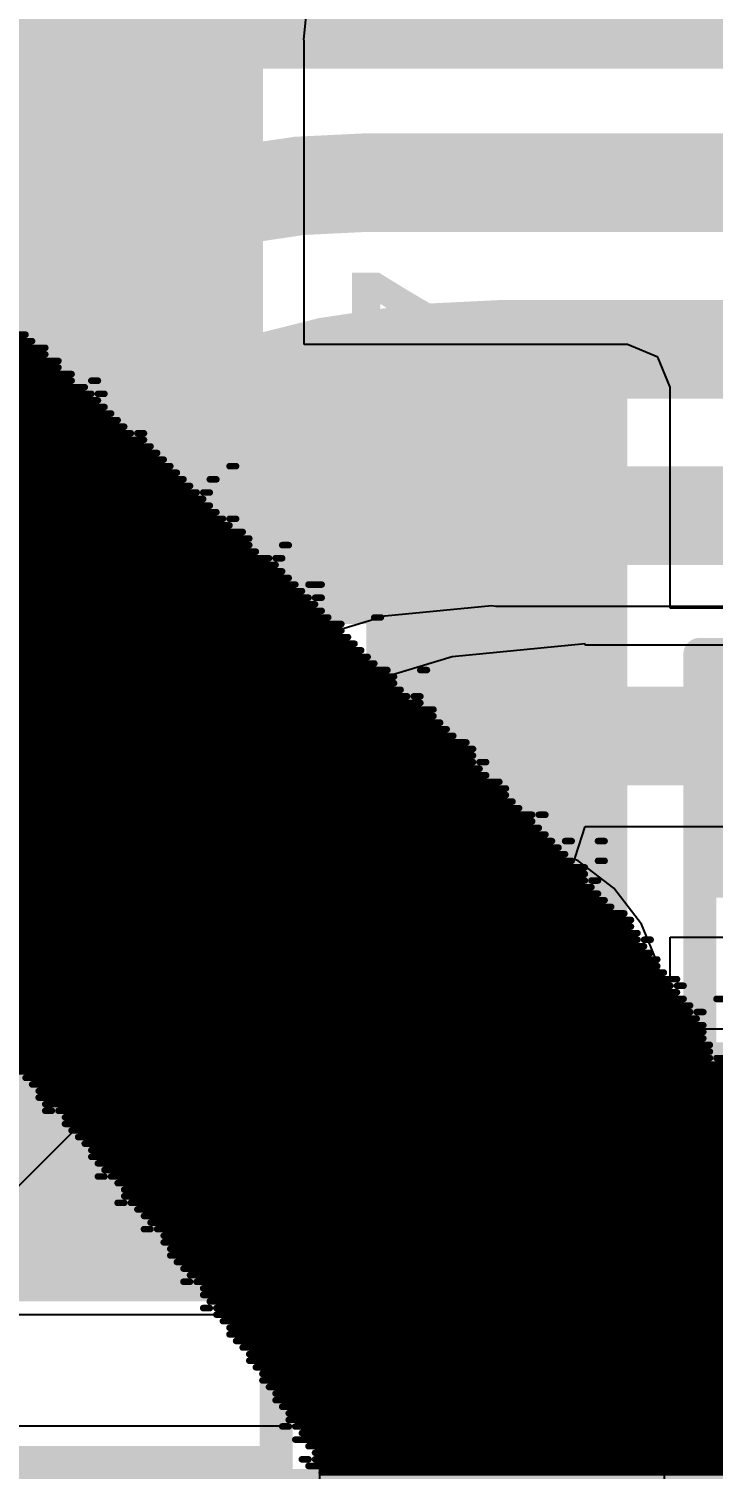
# Model space of a CAD drawing. Header units: inches. Extents: x -5 to 426, y -53 to 116.
# Drawn here: x 30.99 to 33.63, y -9.16 to -3.6 of the extents above; entities that cross this region are included whole.
import ezdxf

# ---------------------------------------------------------------- set-up
doc = ezdxf.new("R2010")
doc.units = ezdxf.units.IN
for name, color, linetype in [('Board Outline', 216, 'Continuous'), ('Bottom Layer', 5, 'Continuous'), ('Bottom Overlay', 54, 'Continuous'), ('Drill Drawing', 1, 'Continuous'), ('Top Layer', 1, 'Continuous'), ('Top Overlay', 2, 'Continuous'), ('Top Paste', 8, 'Continuous'), ('Top Solder', 216, 'Continuous'), ('Via Holes', 16, 'Continuous')]:
    doc.layers.add(name, color=color, linetype=linetype)
doc.styles.add('Arial', font='', dxfattribs={"height": 0.2})
doc.styles.get('Arial').set_extended_font_data('Arial')

# ---------------------------------------------------------------- blocks, each defined once
blk = doc.blocks.new('R___0603_4')
at = {"layer": 'Top Layer'}
for points in [[(-0.381, 0.4445), (-0.381, -0.4445), (-1.143, -0.4445), (-1.143, 0.4445)], [(1.143, 0.4445), (1.143, -0.4445), (0.381, -0.4445), (0.381, 0.4445)]]:
    blk.add_hatch(color=1, dxfattribs=at).paths.add_polyline_path(points)
at = {"layer": 'Top Paste'}
for points in [[(-0.381, 0.4445), (-0.381, -0.4445), (-1.143, -0.4445), (-1.143, 0.4445)], [(1.143, 0.4445), (1.143, -0.4445), (0.381, -0.4445), (0.381, 0.4445)]]:
    blk.add_hatch(color=8, dxfattribs=at).paths.add_polyline_path(points)
at = {"layer": 'Top Solder'}
for points in [[(-0.2794, 0.5461), (-0.2794, -0.5461), (-1.2446, -0.5461), (-1.2446, 0.5461)], [(1.2446, 0.5461), (1.2446, -0.5461), (0.2794, -0.5461), (0.2794, 0.5461)]]:
    blk.add_hatch(color=216, dxfattribs=at).paths.add_polyline_path(points)
at = {"layer": 'Top Overlay', "const_width": 0.127}
for points in [[(-1.2192, 0.5334), (1.2192, 0.5334)], [(-1.2192, 0.5334), (-1.2192, -0.5334)], [(1.2192, 0.5334), (1.2192, -0.5334)], [(-1.2192, -0.5334), (1.2192, -0.5334)]]:
    blk.add_lwpolyline(points, dxfattribs=at)
at = {"layer": 'Top Overlay', "const_width": 0.0635}
for points in [[(-1.25095, 0.5334, 1), (-1.18745, 0.5334, 1)], [(-1.25095, 0.5334, 1), (-1.18745, 0.5334, 1)], [(1.18745, 0.5334, 1), (1.25095, 0.5334, 1)], [(1.18745, 0.5334, 1), (1.25095, 0.5334, 1)], [(-1.25095, -0.5334, 1), (-1.18745, -0.5334, 1)], [(-1.25095, -0.5334, 1), (-1.18745, -0.5334, 1)], [(1.18745, -0.5334, 1), (1.25095, -0.5334, 1)], [(1.18745, -0.5334, 1), (1.25095, -0.5334, 1)]]:
    blk.add_lwpolyline(points, format="xyb", close=True, dxfattribs=at)
blk = doc.blocks.new('R___0603_5')
at = {"layer": 'Top Layer'}
for points in [[(-0.381, 0.4445), (-0.381, -0.4445), (-1.143, -0.4445), (-1.143, 0.4445)], [(1.143, 0.4445), (1.143, -0.4445), (0.381, -0.4445), (0.381, 0.4445)]]:
    blk.add_hatch(color=1, dxfattribs=at).paths.add_polyline_path(points)
at = {"layer": 'Top Paste'}
for points in [[(-0.381, 0.4445), (-0.381, -0.4445), (-1.143, -0.4445), (-1.143, 0.4445)], [(1.143, 0.4445), (1.143, -0.4445), (0.381, -0.4445), (0.381, 0.4445)]]:
    blk.add_hatch(color=8, dxfattribs=at).paths.add_polyline_path(points)
at = {"layer": 'Top Solder'}
for points in [[(-0.2794, 0.5461), (-0.2794, -0.5461), (-1.2446, -0.5461), (-1.2446, 0.5461)], [(1.2446, 0.5461), (1.2446, -0.5461), (0.2794, -0.5461), (0.2794, 0.5461)]]:
    blk.add_hatch(color=216, dxfattribs=at).paths.add_polyline_path(points)
at = {"layer": 'Top Overlay', "const_width": 0.127}
for points in [[(-1.2192, 0.5334), (1.2192, 0.5334)], [(-1.2192, 0.5334), (-1.2192, -0.5334)], [(1.2192, 0.5334), (1.2192, -0.5334)], [(-1.2192, -0.5334), (1.2192, -0.5334)]]:
    blk.add_lwpolyline(points, dxfattribs=at)
at = {"layer": 'Top Overlay', "const_width": 0.0635}
for points in [[(-1.25095, 0.5334, 1), (-1.18745, 0.5334, 1)], [(-1.25095, 0.5334, 1), (-1.18745, 0.5334, 1)], [(1.18745, 0.5334, 1), (1.25095, 0.5334, 1)], [(1.18745, 0.5334, 1), (1.25095, 0.5334, 1)], [(-1.25095, -0.5334, 1), (-1.18745, -0.5334, 1)], [(-1.25095, -0.5334, 1), (-1.18745, -0.5334, 1)], [(1.18745, -0.5334, 1), (1.25095, -0.5334, 1)], [(1.18745, -0.5334, 1), (1.25095, -0.5334, 1)]]:
    blk.add_lwpolyline(points, format="xyb", close=True, dxfattribs=at)
blk = doc.blocks.new('R___0603_50')
at = {"layer": 'Top Layer'}
for points in [[(-0.381, 0.4445), (-0.381, -0.4445), (-1.143, -0.4445), (-1.143, 0.4445)], [(1.143, 0.4445), (1.143, -0.4445), (0.381, -0.4445), (0.381, 0.4445)]]:
    blk.add_hatch(color=1, dxfattribs=at).paths.add_polyline_path(points)
at = {"layer": 'Top Paste'}
for points in [[(-0.381, 0.4445), (-0.381, -0.4445), (-1.143, -0.4445), (-1.143, 0.4445)], [(1.143, 0.4445), (1.143, -0.4445), (0.381, -0.4445), (0.381, 0.4445)]]:
    blk.add_hatch(color=8, dxfattribs=at).paths.add_polyline_path(points)
at = {"layer": 'Top Solder'}
for points in [[(-0.2794, 0.5461), (-0.2794, -0.5461), (-1.2446, -0.5461), (-1.2446, 0.5461)], [(1.2446, 0.5461), (1.2446, -0.5461), (0.2794, -0.5461), (0.2794, 0.5461)]]:
    blk.add_hatch(color=216, dxfattribs=at).paths.add_polyline_path(points)
at = {"layer": 'Top Overlay', "const_width": 0.127}
for points in [[(-1.2192, 0.5334), (1.2192, 0.5334)], [(-1.2192, 0.5334), (-1.2192, -0.5334)], [(1.2192, 0.5334), (1.2192, -0.5334)], [(-1.2192, -0.5334), (1.2192, -0.5334)]]:
    blk.add_lwpolyline(points, dxfattribs=at)
at = {"layer": 'Top Overlay', "const_width": 0.0635}
for points in [[(-1.25095, 0.5334, 1), (-1.18745, 0.5334, 1)], [(-1.25095, 0.5334, 1), (-1.18745, 0.5334, 1)], [(1.18745, 0.5334, 1), (1.25095, 0.5334, 1)], [(1.18745, 0.5334, 1), (1.25095, 0.5334, 1)], [(-1.25095, -0.5334, 1), (-1.18745, -0.5334, 1)], [(-1.25095, -0.5334, 1), (-1.18745, -0.5334, 1)], [(1.18745, -0.5334, 1), (1.25095, -0.5334, 1)], [(1.18745, -0.5334, 1), (1.25095, -0.5334, 1)]]:
    blk.add_lwpolyline(points, format="xyb", close=True, dxfattribs=at)
blk = doc.blocks.new('R___0603_51')
at = {"layer": 'Top Layer'}
for points in [[(-0.381, 0.4445), (-0.381, -0.4445), (-1.143, -0.4445), (-1.143, 0.4445)], [(1.143, 0.4445), (1.143, -0.4445), (0.381, -0.4445), (0.381, 0.4445)]]:
    blk.add_hatch(color=1, dxfattribs=at).paths.add_polyline_path(points)
at = {"layer": 'Top Paste'}
for points in [[(-0.381, 0.4445), (-0.381, -0.4445), (-1.143, -0.4445), (-1.143, 0.4445)], [(1.143, 0.4445), (1.143, -0.4445), (0.381, -0.4445), (0.381, 0.4445)]]:
    blk.add_hatch(color=8, dxfattribs=at).paths.add_polyline_path(points)
at = {"layer": 'Top Solder'}
for points in [[(-0.2794, 0.5461), (-0.2794, -0.5461), (-1.2446, -0.5461), (-1.2446, 0.5461)], [(1.2446, 0.5461), (1.2446, -0.5461), (0.2794, -0.5461), (0.2794, 0.5461)]]:
    blk.add_hatch(color=216, dxfattribs=at).paths.add_polyline_path(points)
at = {"layer": 'Top Overlay', "const_width": 0.127}
for points in [[(-1.2192, 0.5334), (-1.2192, -0.5334)], [(-1.2192, 0.5334), (1.2192, 0.5334)], [(1.2192, 0.5334), (1.2192, -0.5334)], [(-1.2192, -0.5334), (1.2192, -0.5334)]]:
    blk.add_lwpolyline(points, dxfattribs=at)
at = {"layer": 'Top Overlay', "const_width": 0.0635}
for points in [[(-1.25095, 0.5334, 1), (-1.18745, 0.5334, 1)], [(-1.25095, 0.5334, 1), (-1.18745, 0.5334, 1)], [(1.18745, 0.5334, 1), (1.25095, 0.5334, 1)], [(1.18745, 0.5334, 1), (1.25095, 0.5334, 1)], [(-1.25095, -0.5334, 1), (-1.18745, -0.5334, 1)], [(-1.25095, -0.5334, 1), (-1.18745, -0.5334, 1)], [(1.18745, -0.5334, 1), (1.25095, -0.5334, 1)], [(1.18745, -0.5334, 1), (1.25095, -0.5334, 1)]]:
    blk.add_lwpolyline(points, format="xyb", close=True, dxfattribs=at)

msp = doc.modelspace()

# ---------------------------------------------------------------- hatches: boundary and pattern name
at = {"layer": 'Bottom Layer'}
h = msp.add_hatch(color=5, dxfattribs=at)
edge = h.paths.add_edge_path()
edge.add_arc((32.7731, -7.3856), 0.3, 0, 360)
at = {"layer": 'Top Layer'}
for points in [[(30.8484, -5.894), (33.2963, -5.894), (33.2963, -4.9796), (30.8484, -4.9796)], [(32.289, -8.4848), (33.2963, -8.4848), (33.2963, -5.0272), (32.289, -5.0272)], [(37.4213, -9.1568), (30.8844, -9.1568), (30.8844, -10.0596), (37.4213, -10.0596)]]:
    msp.add_hatch(color=1, dxfattribs=at).paths.add_polyline_path(points)
h = msp.add_hatch(color=1, dxfattribs=at)
edge = h.paths.add_edge_path()
edge.add_arc((32.7731, -7.3856), 0.3, 0, 360)
at = {"layer": 'Via Holes'}
h = msp.add_hatch(color=7, dxfattribs=at)
edge = h.paths.add_edge_path()
edge.add_arc((32.7731, -7.3856), 0.15, 0, 360)

# ---------------------------------------------------------------- linework, layer by layer
at = {"layer": 'Board Outline', "const_width": 0.254}
msp.add_lwpolyline([(49.7725, 6.3481, -1.144567), (-0.2979, -38.4414)], format="xyb", dxfattribs=at)
at = {"layer": 'Bottom Layer'}
for p, q in [((32.3594, -5.8627), (32.7722, -5.822)), ((32.7722, -5.822), (32.7876, -5.8251)), ((32.7876, -5.8251), (37.3669, -5.8251)), ((31.9476, -5.9876), (32.3594, -5.8627)), ((31.5682, -6.1904), (31.9476, -5.9876)), ((33.1329, -5.9702), (32.6193, -6.0208)), ((33.1329, -5.9762), (33.1329, -5.9702)), ((36.7449, -5.9762), (33.1329, -5.9762)), ((32.6193, -6.0208), (32.1253, -6.1706)), ((32.1253, -6.1706), (31.6701, -6.4139)), ((31.3317, -6.3845), (31.5682, -6.1904)), ((31.2388, -6.4667), (31.3317, -6.3845)), ((31.6701, -6.4139), (31.2712, -6.7414)), ((30.7247, -6.9808), (31.2388, -6.4667)), ((31.2388, -6.4667), (31.2388, -6.4667)), ((33.0947, -6.7962), (33.1329, -6.6754)), ((33.1329, -6.6754), (36.7449, -6.6754)), ((31.2711, -6.7414), (31.1856, -6.8354)), ((31.2712, -6.7414), (31.2711, -6.7414)), ((31.1856, -6.8354), (21.0486, -16.9723)), ((33.0936, -6.8036), (33.0947, -6.7962)), ((33.1061, -6.8088), (33.0936, -6.8036)), ((33.2441, -6.9146), (33.1061, -6.8088)), ((33.3499, -7.0526), (33.2441, -6.9146)), ((31.8633, -7.1591), (32.0301, -7.0221)), ((32.0301, -7.0221), (32.0687, -7.0285)), ((32.0687, -7.0285), (32.1475, -7.1701)), ((33.4165, -7.2132), (33.3499, -7.0526)), ((31.7698, -7.24), (31.8633, -7.1591)), ((32.1475, -7.1701), (32.1297, -7.2132)), ((32.1297, -7.2132), (32.107, -7.3856)), ((33.4392, -7.3856), (33.4165, -7.2132)), ((31.6817, -7.3281), (31.7698, -7.24)), ((24.8972, -14.1127), (31.6817, -7.3281)), ((32.107, -7.3856), (32.107, -13.3255)), ((33.4392, -13.3255), (33.4392, -7.3856))]:
    msp.add_line(p, q, dxfattribs=at)
for points, const_width in [([(29.9697, -3.5589), (39.7896, -3.5589)], 0.381), ([(32.2783, -4.1897), (37.5999, -4.1897)], 0.381), ([(32.8178, -4.8326), (36.8393, -4.8326)], 0.381), ([(32.7876, -5.4755), (37.6571, -5.4755)], 0.381), ([(30.4082, -6.8028), (30.9916, -6.2194)], 0.381), ([(33.1329, -6.3258), (36.7449, -6.3258)], 0.381), ([(21.091, -17.4244), (31.5226, -6.9928)], 0.381), ([(32.7731, -13.3255), (32.7731, -7.3856)], 1.016)]:
    msp.add_lwpolyline(points, dxfattribs=dict(at, const_width=const_width))
at = {"layer": 'Bottom Layer', "const_width": 0.381}
for points in [[(30.4822, -4.9336, -0.198912), (32.2783, -4.1897)], [(30.3798, -5.8424, -0.198912), (32.8178, -4.8326)], [(31.0057, -6.2054, -0.196871), (32.7876, -5.4755)], [(30.9916, -6.2194, -0.001965), (31.0057, -6.2054)], [(31.5226, -6.9928, -0.198912), (33.1329, -6.3258)]]:
    msp.add_lwpolyline(points, format="xyb", dxfattribs=at)
at = {"layer": 'Bottom Layer'}
for points, const_width in [([(32.183, -4.1897, 1), (32.3735, -4.1897, 1)], 0.1905), ([(32.183, -4.1897, 1), (32.3735, -4.1897, 1)], 0.1905), ([(32.7225, -4.8326, 1), (32.913, -4.8326, 1)], 0.1905), ([(32.7225, -4.8326, 1), (32.913, -4.8326, 1)], 0.1905), ([(32.6924, -5.4755, 1), (32.8829, -5.4755, 1)], 0.1905), ([(32.6924, -5.4755, 1), (32.8829, -5.4755, 1)], 0.1905), ([(30.8963, -6.2194, 1), (31.0868, -6.2194, 1)], 0.1905), ([(30.8963, -6.2194, 1), (31.0868, -6.2194, 1)], 0.1905), ([(30.9105, -6.2054, 1), (31.101, -6.2054, 1)], 0.1905), ([(30.9105, -6.2054, 1), (31.101, -6.2054, 1)], 0.1905), ([(33.0377, -6.3258, 1), (33.2282, -6.3258, 1)], 0.1905), ([(33.0377, -6.3258, 1), (33.2282, -6.3258, 1)], 0.1905), ([(31.4273, -6.9928, 1), (31.6178, -6.9928, 1)], 0.1905), ([(31.4273, -6.9928, 1), (31.6178, -6.9928, 1)], 0.1905), ([(32.5191, -7.3856, 1), (33.0271, -7.3856, 1)], 0.508)]:
    msp.add_lwpolyline(points, format="xyb", close=True, dxfattribs=dict(at, const_width=const_width))
at = {"layer": 'Bottom Overlay', "const_width": 0.0254}
for points in [[(26.9343, -4.7764), (30.9729, -4.7764)], [(26.9597, -4.8018), (30.9983, -4.8018)], [(27.0359, -4.8272), (31.0491, -4.8272)], [(27.0867, -4.8526), (31.0491, -4.8526)], [(27.1375, -4.878), (31.0999, -4.878)], [(27.1883, -4.9034), (31.0999, -4.9034)], [(27.2391, -4.9288), (31.1507, -4.9288)], [(27.2899, -4.9542), (31.1507, -4.9542)], [(31.2269, -4.9542), (31.2523, -4.9542)], [(27.3153, -4.9796), (31.2015, -4.9796)], [(27.3661, -5.005), (31.2269, -5.005)], [(31.2523, -5.005), (31.2777, -5.005)], [(27.4423, -5.0304), (31.2523, -5.0304)], [(27.4677, -5.0558), (31.2777, -5.0558)], [(27.4677, -5.1066), (31.3285, -5.1066)], [(27.4931, -5.0812), (31.3031, -5.0812)], [(27.4169, -5.1828), (31.4301, -5.1828)], [(27.4423, -5.132), (31.3539, -5.132)], [(27.4423, -5.1574), (31.3793, -5.1574)], [(31.4047, -5.1574), (31.4301, -5.1574)], [(27.3915, -5.2336), (31.4809, -5.2336)], [(27.4169, -5.2082), (31.4555, -5.2082)], [(27.3661, -5.259), (31.5063, -5.259)], [(27.3661, -5.2844), (31.5317, -5.2844)], [(31.7603, -5.2844), (31.7857, -5.2844)], [(27.3407, -5.3098), (31.5571, -5.3098)], [(28.0011, -5.3352), (31.5825, -5.3352)], [(31.6841, -5.3352), (31.7095, -5.3352)], [(28.0519, -5.3606), (31.6079, -5.3606)], [(28.1027, -5.386), (31.6333, -5.386)], [(31.6587, -5.386), (31.6841, -5.386)], [(28.1281, -5.4114), (31.6587, -5.4114)], [(28.2043, -5.4368), (31.6841, -5.4368)], [(28.2297, -5.4622), (31.7095, -5.4622)], [(28.2805, -5.4876), (31.7349, -5.4876)], [(28.3059, -5.513), (31.7603, -5.513)], [(31.7603, -5.4876), (31.7857, -5.4876)], [(28.3567, -5.5384), (31.8111, -5.5384)], [(28.4075, -5.5638), (31.8365, -5.5638)], [(28.4329, -5.5892), (31.8365, -5.5892)], [(28.4837, -5.6146), (31.8619, -5.6146)], [(31.9635, -5.5892), (31.9889, -5.5892)], [(28.5091, -5.64), (31.9127, -5.64)], [(28.5599, -5.6654), (31.9381, -5.6654)], [(31.9381, -5.64), (31.9635, -5.64)], [(28.5853, -5.6908), (31.9635, -5.6908)], [(28.6361, -5.7162), (31.9889, -5.7162)], [(28.6869, -5.7416), (32.0143, -5.7416)], [(32.0651, -5.7416), (32.1159, -5.7416)], [(28.7123, -5.767), (32.0397, -5.767)], [(28.7631, -5.7924), (32.0651, -5.7924)], [(32.0905, -5.7924), (32.1159, -5.7924)], [(28.8139, -5.8178), (32.0905, -5.8178)], [(28.8393, -5.8432), (32.1159, -5.8432)], [(28.8901, -5.8686), (32.1413, -5.8686)], [(28.9155, -5.894), (32.1921, -5.894)], [(32.3191, -5.8686), (32.3445, -5.8686)], [(28.9409, -5.9194), (32.1921, -5.9194)], [(28.9917, -5.9448), (32.2175, -5.9448)], [(29.0171, -5.9702), (32.2429, -5.9702)], [(29.0425, -5.9956), (32.2683, -5.9956)], [(29.0933, -6.021), (32.2937, -6.021)], [(29.1441, -6.0464), (32.3191, -6.0464)], [(29.1695, -6.0718), (32.3699, -6.0718)], [(32.4969, -6.0718), (32.5223, -6.0718)], [(29.2203, -6.0972), (32.3953, -6.0972)], [(29.2457, -6.1226), (32.3953, -6.1226)], [(29.2965, -6.148), (32.4207, -6.148)], [(29.3219, -6.1734), (32.4461, -6.1734)], [(32.4715, -6.1734), (32.4969, -6.1734)], [(29.3473, -6.1988), (32.4969, -6.1988)], [(29.3727, -6.2242), (32.5477, -6.2242)], [(29.4235, -6.2496), (32.5477, -6.2496)], [(29.4489, -6.275), (32.5731, -6.275)], [(29.4743, -6.3004), (32.5985, -6.3004)], [(29.5251, -6.3258), (32.6239, -6.3258)], [(29.5505, -6.3512), (32.6747, -6.3512)], [(29.5759, -6.3766), (32.7001, -6.3766)], [(29.6013, -6.402), (32.7001, -6.402)], [(29.6521, -6.4274), (32.7001, -6.4274)], [(29.6775, -6.4528), (32.7255, -6.4528)], [(32.7255, -6.4274), (32.7509, -6.4274)], [(29.7029, -6.4782), (32.7509, -6.4782)], [(29.7283, -6.5036), (32.8017, -6.5036)], [(29.7791, -6.529), (32.8271, -6.529)], [(29.7791, -6.5544), (32.8271, -6.5544)], [(29.8299, -6.5798), (32.8525, -6.5798)], [(29.8807, -6.6052), (32.8779, -6.6052)], [(29.9061, -6.6306), (32.9287, -6.6306)], [(32.9541, -6.6306), (32.9795, -6.6306)], [(29.9315, -6.656), (32.9287, -6.656)], [(29.9315, -6.6814), (32.9541, -6.6814)], [(29.9823, -6.7068), (32.9795, -6.7068)], [(30.0331, -6.7322), (33.0049, -6.7322)], [(33.0557, -6.7322), (33.0811, -6.7322)], [(33.1827, -6.7322), (33.2081, -6.7322)], [(30.0585, -6.7576), (33.0303, -6.7576)], [(30.0839, -6.783), (33.0557, -6.783)], [(30.1093, -6.8084), (33.0811, -6.8084)], [(30.1347, -6.8338), (33.1319, -6.8338)], [(33.1827, -6.8084), (33.2081, -6.8084)], [(30.1601, -6.8592), (33.1319, -6.8592)], [(30.1855, -6.8846), (33.1319, -6.8846)], [(30.2109, -6.91), (33.1573, -6.91)], [(33.1573, -6.8846), (33.1827, -6.8846)], [(30.2617, -6.9354), (33.1827, -6.9354)], [(30.2871, -6.9608), (33.2081, -6.9608)], [(30.3125, -6.9862), (33.2335, -6.9862)], [(30.3379, -7.0116), (33.2843, -7.0116)], [(30.3633, -7.037), (33.3097, -7.037)], [(30.3887, -7.0624), (33.3097, -7.0624)], [(30.4141, -7.0878), (33.3351, -7.0878)], [(30.4395, -7.1132), (33.3351, -7.1132)], [(33.3605, -7.1132), (33.3859, -7.1132)], [(30.4649, -7.1386), (33.3605, -7.1386)], [(30.4903, -7.164), (33.3859, -7.164)], [(30.5157, -7.1894), (33.4113, -7.1894)], [(30.5411, -7.2148), (33.4113, -7.2148)], [(30.5665, -7.2402), (33.4367, -7.2402)], [(30.5919, -7.2656), (33.4875, -7.2656)], [(30.6173, -7.291), (33.4621, -7.291)], [(33.4875, -7.291), (33.5129, -7.291)], [(30.6427, -7.3164), (33.4875, -7.3164)], [(30.6935, -7.3418), (33.5129, -7.3418)], [(33.6399, -7.3418), (33.6653, -7.3418)], [(30.7189, -7.3672), (33.5383, -7.3672)], [(30.7443, -7.3926), (33.5383, -7.3926)], [(33.5637, -7.3926), (33.5891, -7.3926)], [(30.7443, -7.418), (33.5637, -7.418)], [(30.7697, -7.4434), (33.5891, -7.4434)], [(30.7951, -7.4688), (33.5891, -7.4688)], [(30.8205, -7.4942), (33.5891, -7.4942)], [(30.8459, -7.5196), (33.6145, -7.5196)], [(30.8713, -7.545), (33.6145, -7.545)], [(30.8967, -7.5704), (33.6145, -7.5704)], [(33.6399, -7.5704), (36.2815, -7.5704)], [(30.8967, -7.5958), (36.2815, -7.5958)], [(30.9475, -7.6212), (36.2815, -7.6212)], [(30.9729, -7.6466), (36.3069, -7.6466)], [(30.9983, -7.672), (36.3069, -7.672)], [(31.0237, -7.6974), (36.3069, -7.6974)], [(31.0237, -7.7228), (36.3069, -7.7228)], [(31.0491, -7.7482), (36.3069, -7.7482)], [(31.0491, -7.7736), (31.0745, -7.7736)], [(31.0999, -7.7736), (36.3069, -7.7736)], [(31.1253, -7.799), (36.3069, -7.799)], [(31.1253, -7.8244), (36.3069, -7.8244)], [(31.1507, -7.8498), (36.3069, -7.8498)], [(31.1761, -7.8752), (36.3069, -7.8752)], [(31.2015, -7.9006), (36.3323, -7.9006)], [(31.2269, -7.926), (36.3323, -7.926)], [(31.2269, -7.9514), (36.3323, -7.9514)], [(31.2523, -7.9768), (36.3323, -7.9768)], [(31.2777, -8.0022), (36.3323, -8.0022)], [(31.2523, -8.0276), (31.2777, -8.0276)], [(31.3031, -8.0276), (36.3323, -8.0276)], [(31.3285, -8.053), (36.3323, -8.053)], [(31.3539, -8.0784), (36.3577, -8.0784)], [(31.3285, -8.1292), (31.3539, -8.1292)], [(31.3539, -8.1038), (36.3323, -8.1038)], [(31.3793, -8.1292), (36.3323, -8.1292)], [(31.4047, -8.1546), (36.2815, -8.1546)], [(31.4301, -8.18), (36.2815, -8.18)], [(31.4301, -8.2308), (31.4555, -8.2308)], [(31.4555, -8.2054), (36.2307, -8.2054)], [(31.4809, -8.2308), (36.2053, -8.2308)], [(31.5063, -8.2562), (36.1545, -8.2562)], [(31.5063, -8.2816), (36.1291, -8.2816)], [(31.5317, -8.307), (36.1291, -8.307)], [(31.5317, -8.3324), (36.1037, -8.3324)], [(31.5571, -8.3578), (36.0529, -8.3578)], [(31.5825, -8.3832), (36.0275, -8.3832)], [(31.6079, -8.4086), (35.9767, -8.4086)], [(31.5825, -8.434), (31.6079, -8.434)], [(31.6333, -8.434), (35.9513, -8.434)], [(31.6587, -8.4594), (35.9259, -8.4594)], [(31.6587, -8.4848), (35.9005, -8.4848)], [(31.6841, -8.5102), (35.8751, -8.5102)], [(31.6587, -8.5356), (31.6841, -8.5356)], [(31.7095, -8.5356), (35.8497, -8.5356)], [(31.7095, -8.561), (35.8243, -8.561)], [(31.7349, -8.5864), (35.7989, -8.5864)], [(31.7603, -8.6118), (35.7989, -8.6118)], [(31.7603, -8.6372), (35.7481, -8.6372)], [(31.7857, -8.6626), (35.7227, -8.6626)], [(31.8111, -8.688), (35.6719, -8.688)], [(31.8365, -8.7134), (35.6719, -8.7134)], [(31.8365, -8.7388), (35.6465, -8.7388)], [(31.8619, -8.7642), (35.5957, -8.7642)], [(31.8873, -8.7896), (35.5703, -8.7896)], [(31.8873, -8.815), (35.5703, -8.815)], [(31.9127, -8.8404), (35.5449, -8.8404)], [(31.9381, -8.8658), (35.5195, -8.8658)], [(31.9381, -8.8912), (35.4941, -8.8912)], [(31.9635, -8.9166), (35.4687, -8.9166)], [(31.9889, -8.942), (35.4687, -8.942)], [(31.9889, -8.9674), (35.4179, -8.9674)], [(31.9635, -8.9928), (31.9889, -8.9928)], [(32.0143, -8.9928), (35.3925, -8.9928)], [(32.0397, -9.0182), (35.3925, -9.0182)], [(32.0143, -9.0436), (35.3671, -9.0436)], [(32.0651, -9.069), (35.3163, -9.069)], [(32.0397, -9.1198), (32.0651, -9.1198)], [(32.0905, -9.0944), (35.2909, -9.0944)], [(32.0905, -9.1198), (35.2655, -9.1198)], [(32.0651, -9.1452), (35.2401, -9.1452)], [(32.1159, -9.1706), (35.2147, -9.1706)]]:
    msp.add_lwpolyline(points, dxfattribs=at)
at = {"layer": 'Bottom Overlay', "const_width": 0.0127}
for points in [[(30.9665, -4.7764, 1), (30.9792, -4.7764, 1)], [(30.9919, -4.8018, 1), (31.0046, -4.8018, 1)], [(31.0427, -4.8272, 1), (31.0554, -4.8272, 1)], [(31.0427, -4.8526, 1), (31.0554, -4.8526, 1)], [(31.0935, -4.878, 1), (31.1062, -4.878, 1)], [(31.0935, -4.9034, 1), (31.1062, -4.9034, 1)], [(31.1443, -4.9288, 1), (31.157, -4.9288, 1)], [(31.1443, -4.9542, 1), (31.157, -4.9542, 1)], [(31.2205, -4.9542, 1), (31.2332, -4.9542, 1)], [(31.2459, -4.9542, 1), (31.2586, -4.9542, 1)], [(31.1951, -4.9796, 1), (31.2078, -4.9796, 1)], [(31.2205, -5.005, 1), (31.2332, -5.005, 1)], [(31.2459, -5.005, 1), (31.2586, -5.005, 1)], [(31.2713, -5.005, 1), (31.284, -5.005, 1)], [(31.2459, -5.0304, 1), (31.2586, -5.0304, 1)], [(31.2713, -5.0558, 1), (31.284, -5.0558, 1)], [(31.2967, -5.0812, 1), (31.3094, -5.0812, 1)], [(31.3221, -5.1066, 1), (31.3348, -5.1066, 1)], [(31.3475, -5.132, 1), (31.3602, -5.132, 1)], [(31.3729, -5.1574, 1), (31.3856, -5.1574, 1)], [(31.3983, -5.1574, 1), (31.411, -5.1574, 1)], [(31.4237, -5.1574, 1), (31.4364, -5.1574, 1)], [(31.4237, -5.1828, 1), (31.4364, -5.1828, 1)], [(31.4491, -5.2082, 1), (31.4618, -5.2082, 1)], [(31.4745, -5.2336, 1), (31.4872, -5.2336, 1)], [(31.4999, -5.259, 1), (31.5126, -5.259, 1)], [(31.5253, -5.2844, 1), (31.538, -5.2844, 1)], [(31.7539, -5.2844, 1), (31.7666, -5.2844, 1)], [(31.7793, -5.2844, 1), (31.792, -5.2844, 1)], [(31.5507, -5.3098, 1), (31.5634, -5.3098, 1)], [(31.5761, -5.3352, 1), (31.5888, -5.3352, 1)], [(31.6777, -5.3352, 1), (31.6904, -5.3352, 1)], [(31.7031, -5.3352, 1), (31.7158, -5.3352, 1)], [(31.6015, -5.3606, 1), (31.6142, -5.3606, 1)], [(31.6269, -5.386, 1), (31.6396, -5.386, 1)], [(31.6523, -5.386, 1), (31.665, -5.386, 1)], [(31.6777, -5.386, 1), (31.6904, -5.386, 1)], [(31.6523, -5.4114, 1), (31.665, -5.4114, 1)], [(31.6777, -5.4368, 1), (31.6904, -5.4368, 1)], [(31.7031, -5.4622, 1), (31.7158, -5.4622, 1)], [(31.7285, -5.4876, 1), (31.7412, -5.4876, 1)], [(31.7539, -5.4876, 1), (31.7666, -5.4876, 1)], [(31.7539, -5.513, 1), (31.7666, -5.513, 1)], [(31.7793, -5.4876, 1), (31.792, -5.4876, 1)], [(31.8047, -5.5384, 1), (31.8174, -5.5384, 1)], [(31.8301, -5.5638, 1), (31.8428, -5.5638, 1)], [(31.8301, -5.5892, 1), (31.8428, -5.5892, 1)], [(31.8555, -5.6146, 1), (31.8682, -5.6146, 1)], [(31.9571, -5.5892, 1), (31.9698, -5.5892, 1)], [(31.9825, -5.5892, 1), (31.9952, -5.5892, 1)], [(31.9063, -5.64, 1), (31.919, -5.64, 1)], [(31.9317, -5.64, 1), (31.9444, -5.64, 1)], [(31.9317, -5.6654, 1), (31.9444, -5.6654, 1)], [(31.9571, -5.64, 1), (31.9698, -5.64, 1)], [(31.9571, -5.6908, 1), (31.9698, -5.6908, 1)], [(31.9825, -5.7162, 1), (31.9952, -5.7162, 1)], [(32.0079, -5.7416, 1), (32.0206, -5.7416, 1)], [(32.0587, -5.7416, 1), (32.0714, -5.7416, 1)], [(32.1095, -5.7416, 1), (32.1222, -5.7416, 1)], [(32.0333, -5.767, 1), (32.046, -5.767, 1)], [(32.0587, -5.7924, 1), (32.0714, -5.7924, 1)], [(32.0841, -5.7924, 1), (32.0968, -5.7924, 1)], [(32.1095, -5.7924, 1), (32.1222, -5.7924, 1)], [(32.0841, -5.8178, 1), (32.0968, -5.8178, 1)], [(32.1095, -5.8432, 1), (32.1222, -5.8432, 1)], [(32.1349, -5.8686, 1), (32.1476, -5.8686, 1)], [(32.1857, -5.894, 1), (32.1984, -5.894, 1)], [(32.3127, -5.8686, 1), (32.3254, -5.8686, 1)], [(32.3381, -5.8686, 1), (32.3508, -5.8686, 1)], [(32.1857, -5.9194, 1), (32.1984, -5.9194, 1)], [(32.2111, -5.9448, 1), (32.2238, -5.9448, 1)], [(32.2365, -5.9702, 1), (32.2492, -5.9702, 1)], [(32.2619, -5.9956, 1), (32.2746, -5.9956, 1)], [(32.2873, -6.021, 1), (32.3, -6.021, 1)], [(32.3127, -6.0464, 1), (32.3254, -6.0464, 1)], [(32.3635, -6.0718, 1), (32.3762, -6.0718, 1)], [(32.4905, -6.0718, 1), (32.5032, -6.0718, 1)], [(32.5159, -6.0718, 1), (32.5286, -6.0718, 1)], [(32.3889, -6.0972, 1), (32.4016, -6.0972, 1)], [(32.3889, -6.1226, 1), (32.4016, -6.1226, 1)], [(32.4143, -6.148, 1), (32.427, -6.148, 1)], [(32.4397, -6.1734, 1), (32.4524, -6.1734, 1)], [(32.4651, -6.1734, 1), (32.4778, -6.1734, 1)], [(32.4905, -6.1734, 1), (32.5032, -6.1734, 1)], [(32.4905, -6.1988, 1), (32.5032, -6.1988, 1)], [(32.5413, -6.2242, 1), (32.554, -6.2242, 1)], [(32.5413, -6.2496, 1), (32.554, -6.2496, 1)], [(32.5667, -6.275, 1), (32.5794, -6.275, 1)], [(32.5921, -6.3004, 1), (32.6048, -6.3004, 1)], [(32.6175, -6.3258, 1), (32.6302, -6.3258, 1)], [(32.6683, -6.3512, 1), (32.681, -6.3512, 1)], [(32.6937, -6.3766, 1), (32.7064, -6.3766, 1)], [(32.6937, -6.402, 1), (32.7064, -6.402, 1)], [(32.6937, -6.4274, 1), (32.7064, -6.4274, 1)], [(32.7191, -6.4274, 1), (32.7318, -6.4274, 1)], [(32.7191, -6.4528, 1), (32.7318, -6.4528, 1)], [(32.7445, -6.4274, 1), (32.7572, -6.4274, 1)], [(32.7445, -6.4782, 1), (32.7572, -6.4782, 1)], [(32.7953, -6.5036, 1), (32.808, -6.5036, 1)], [(32.8207, -6.529, 1), (32.8334, -6.529, 1)], [(32.8207, -6.5544, 1), (32.8334, -6.5544, 1)], [(32.8461, -6.5798, 1), (32.8588, -6.5798, 1)], [(32.8715, -6.6052, 1), (32.8842, -6.6052, 1)], [(32.9223, -6.6306, 1), (32.935, -6.6306, 1)], [(32.9477, -6.6306, 1), (32.9604, -6.6306, 1)], [(32.9731, -6.6306, 1), (32.9858, -6.6306, 1)], [(32.9223, -6.656, 1), (32.935, -6.656, 1)], [(32.9477, -6.6814, 1), (32.9604, -6.6814, 1)], [(32.9731, -6.7068, 1), (32.9858, -6.7068, 1)], [(32.9985, -6.7322, 1), (33.0112, -6.7322, 1)], [(33.0493, -6.7322, 1), (33.062, -6.7322, 1)], [(33.0747, -6.7322, 1), (33.0874, -6.7322, 1)], [(33.1763, -6.7322, 1), (33.189, -6.7322, 1)], [(33.2017, -6.7322, 1), (33.2144, -6.7322, 1)], [(33.0239, -6.7576, 1), (33.0366, -6.7576, 1)], [(33.0493, -6.783, 1), (33.062, -6.783, 1)], [(33.0747, -6.8084, 1), (33.0874, -6.8084, 1)], [(33.1255, -6.8338, 1), (33.1382, -6.8338, 1)], [(33.1763, -6.8084, 1), (33.189, -6.8084, 1)], [(33.2017, -6.8084, 1), (33.2144, -6.8084, 1)], [(33.1255, -6.8592, 1), (33.1382, -6.8592, 1)], [(33.1255, -6.8846, 1), (33.1382, -6.8846, 1)], [(33.1509, -6.8846, 1), (33.1636, -6.8846, 1)], [(33.1509, -6.91, 1), (33.1636, -6.91, 1)], [(33.1763, -6.8846, 1), (33.189, -6.8846, 1)], [(33.1763, -6.9354, 1), (33.189, -6.9354, 1)], [(33.2017, -6.9608, 1), (33.2144, -6.9608, 1)], [(33.2271, -6.9862, 1), (33.2398, -6.9862, 1)], [(33.2779, -7.0116, 1), (33.2906, -7.0116, 1)], [(33.3033, -7.037, 1), (33.316, -7.037, 1)], [(33.3033, -7.0624, 1), (33.316, -7.0624, 1)], [(33.3287, -7.0878, 1), (33.3414, -7.0878, 1)], [(33.3287, -7.1132, 1), (33.3414, -7.1132, 1)], [(33.3541, -7.1132, 1), (33.3668, -7.1132, 1)], [(33.3795, -7.1132, 1), (33.3922, -7.1132, 1)], [(33.3541, -7.1386, 1), (33.3668, -7.1386, 1)], [(33.3795, -7.164, 1), (33.3922, -7.164, 1)], [(33.4049, -7.1894, 1), (33.4176, -7.1894, 1)], [(33.4049, -7.2148, 1), (33.4176, -7.2148, 1)], [(33.4303, -7.2402, 1), (33.443, -7.2402, 1)], [(33.4557, -7.291, 1), (33.4684, -7.291, 1)], [(33.4811, -7.2656, 1), (33.4938, -7.2656, 1)], [(33.4811, -7.291, 1), (33.4938, -7.291, 1)], [(33.5065, -7.291, 1), (33.5192, -7.291, 1)], [(33.4811, -7.3164, 1), (33.4938, -7.3164, 1)], [(33.5065, -7.3418, 1), (33.5192, -7.3418, 1)], [(33.6335, -7.3418, 1), (33.6462, -7.3418, 1)], [(33.5319, -7.3672, 1), (33.5446, -7.3672, 1)], [(33.5319, -7.3926, 1), (33.5446, -7.3926, 1)], [(33.5573, -7.3926, 1), (33.57, -7.3926, 1)], [(33.5827, -7.3926, 1), (33.5954, -7.3926, 1)], [(33.5573, -7.418, 1), (33.57, -7.418, 1)], [(33.5827, -7.4434, 1), (33.5954, -7.4434, 1)], [(33.5827, -7.4688, 1), (33.5954, -7.4688, 1)], [(33.5827, -7.4942, 1), (33.5954, -7.4942, 1)], [(33.6081, -7.5196, 1), (33.6208, -7.5196, 1)], [(33.6081, -7.545, 1), (33.6208, -7.545, 1)], [(33.6081, -7.5704, 1), (33.6208, -7.5704, 1)], [(33.6335, -7.5704, 1), (33.6462, -7.5704, 1)], [(30.9665, -7.6466, 1), (30.9792, -7.6466, 1)], [(30.9919, -7.672, 1), (31.0046, -7.672, 1)], [(31.0173, -7.6974, 1), (31.03, -7.6974, 1)], [(31.0173, -7.7228, 1), (31.03, -7.7228, 1)], [(31.0427, -7.7482, 1), (31.0554, -7.7482, 1)], [(31.0427, -7.7736, 1), (31.0554, -7.7736, 1)], [(31.0681, -7.7736, 1), (31.0808, -7.7736, 1)], [(31.0935, -7.7736, 1), (31.1062, -7.7736, 1)], [(31.1189, -7.799, 1), (31.1316, -7.799, 1)], [(31.1189, -7.8244, 1), (31.1316, -7.8244, 1)], [(31.1443, -7.8498, 1), (31.157, -7.8498, 1)], [(31.1697, -7.8752, 1), (31.1824, -7.8752, 1)], [(31.1951, -7.9006, 1), (31.2078, -7.9006, 1)], [(31.2205, -7.926, 1), (31.2332, -7.926, 1)], [(31.2205, -7.9514, 1), (31.2332, -7.9514, 1)], [(31.2459, -7.9768, 1), (31.2586, -7.9768, 1)], [(31.2713, -8.0022, 1), (31.284, -8.0022, 1)], [(31.2459, -8.0276, 1), (31.2586, -8.0276, 1)], [(31.2713, -8.0276, 1), (31.284, -8.0276, 1)], [(31.2967, -8.0276, 1), (31.3094, -8.0276, 1)], [(31.3221, -8.053, 1), (31.3348, -8.053, 1)], [(31.3475, -8.0784, 1), (31.3602, -8.0784, 1)], [(31.3221, -8.1292, 1), (31.3348, -8.1292, 1)], [(31.3475, -8.1038, 1), (31.3602, -8.1038, 1)], [(31.3475, -8.1292, 1), (31.3602, -8.1292, 1)], [(31.3729, -8.1292, 1), (31.3856, -8.1292, 1)], [(31.3983, -8.1546, 1), (31.411, -8.1546, 1)], [(31.4237, -8.18, 1), (31.4364, -8.18, 1)], [(31.4237, -8.2308, 1), (31.4364, -8.2308, 1)], [(31.4491, -8.2054, 1), (31.4618, -8.2054, 1)], [(31.4491, -8.2308, 1), (31.4618, -8.2308, 1)], [(31.4745, -8.2308, 1), (31.4872, -8.2308, 1)], [(31.4999, -8.2562, 1), (31.5126, -8.2562, 1)], [(31.4999, -8.2816, 1), (31.5126, -8.2816, 1)], [(31.5253, -8.307, 1), (31.538, -8.307, 1)], [(31.5253, -8.3324, 1), (31.538, -8.3324, 1)], [(31.5507, -8.3578, 1), (31.5634, -8.3578, 1)], [(31.5761, -8.3832, 1), (31.5888, -8.3832, 1)], [(31.6015, -8.4086, 1), (31.6142, -8.4086, 1)], [(31.5761, -8.434, 1), (31.5888, -8.434, 1)], [(31.6015, -8.434, 1), (31.6142, -8.434, 1)], [(31.6269, -8.434, 1), (31.6396, -8.434, 1)], [(31.6523, -8.4594, 1), (31.665, -8.4594, 1)], [(31.6523, -8.4848, 1), (31.665, -8.4848, 1)], [(31.6777, -8.5102, 1), (31.6904, -8.5102, 1)], [(31.6523, -8.5356, 1), (31.665, -8.5356, 1)], [(31.6777, -8.5356, 1), (31.6904, -8.5356, 1)], [(31.7031, -8.5356, 1), (31.7158, -8.5356, 1)], [(31.7031, -8.561, 1), (31.7158, -8.561, 1)], [(31.7285, -8.5864, 1), (31.7412, -8.5864, 1)], [(31.7539, -8.6118, 1), (31.7666, -8.6118, 1)], [(31.7539, -8.6372, 1), (31.7666, -8.6372, 1)], [(31.7793, -8.6626, 1), (31.792, -8.6626, 1)], [(31.8047, -8.688, 1), (31.8174, -8.688, 1)], [(31.8301, -8.7134, 1), (31.8428, -8.7134, 1)], [(31.8301, -8.7388, 1), (31.8428, -8.7388, 1)], [(31.8555, -8.7642, 1), (31.8682, -8.7642, 1)], [(31.8809, -8.7896, 1), (31.8936, -8.7896, 1)], [(31.8809, -8.815, 1), (31.8936, -8.815, 1)], [(31.9063, -8.8404, 1), (31.919, -8.8404, 1)], [(31.9317, -8.8658, 1), (31.9444, -8.8658, 1)], [(31.9317, -8.8912, 1), (31.9444, -8.8912, 1)], [(31.9571, -8.9166, 1), (31.9698, -8.9166, 1)], [(31.9825, -8.942, 1), (31.9952, -8.942, 1)], [(31.9825, -8.9674, 1), (31.9952, -8.9674, 1)], [(31.9571, -8.9928, 1), (31.9698, -8.9928, 1)], [(31.9825, -8.9928, 1), (31.9952, -8.9928, 1)], [(32.0079, -8.9928, 1), (32.0206, -8.9928, 1)], [(32.0333, -9.0182, 1), (32.046, -9.0182, 1)], [(32.0079, -9.0436, 1), (32.0206, -9.0436, 1)], [(32.0587, -9.069, 1), (32.0714, -9.069, 1)], [(32.0333, -9.1198, 1), (32.046, -9.1198, 1)], [(32.0587, -9.1198, 1), (32.0714, -9.1198, 1)], [(32.0841, -9.0944, 1), (32.0968, -9.0944, 1)], [(32.0841, -9.1198, 1), (32.0968, -9.1198, 1)], [(32.0587, -9.1452, 1), (32.0714, -9.1452, 1)], [(32.1095, -9.1706, 1), (32.1222, -9.1706, 1)]]:
    msp.add_lwpolyline(points, format="xyb", close=True, dxfattribs=at)
at = {"layer": 'Drill Drawing', "const_width": 0.0508}
for points in [[(32.5191, -7.1316), (32.7731, -7.2586)], [(32.5191, -7.1316), (32.6461, -7.3856)], [(32.7731, -7.2586), (33.0271, -7.1316)], [(32.9001, -7.3856), (33.0271, -7.1316)], [(32.5191, -7.6396), (32.6461, -7.3856)], [(32.9001, -7.3856), (33.0271, -7.6396)], [(32.5191, -7.6396), (32.7731, -7.5126)], [(32.7731, -7.5126), (33.0271, -7.6396)]]:
    msp.add_lwpolyline(points, dxfattribs=at)
at = {"layer": 'Drill Drawing', "const_width": 0.0254}
for points in [[(32.5064, -7.1316, 1), (32.5318, -7.1316, 1)], [(32.5064, -7.1316, 1), (32.5318, -7.1316, 1)], [(33.0144, -7.1316, 1), (33.0398, -7.1316, 1)], [(33.0144, -7.1316, 1), (33.0398, -7.1316, 1)], [(32.7604, -7.2586, 1), (32.7858, -7.2586, 1)], [(32.7604, -7.2586, 1), (32.7858, -7.2586, 1)], [(32.6334, -7.3856, 1), (32.6588, -7.3856, 1)], [(32.6334, -7.3856, 1), (32.6588, -7.3856, 1)], [(32.8874, -7.3856, 1), (32.9128, -7.3856, 1)], [(32.8874, -7.3856, 1), (32.9128, -7.3856, 1)], [(32.7604, -7.5126, 1), (32.7858, -7.5126, 1)], [(32.7604, -7.5126, 1), (32.7858, -7.5126, 1)], [(32.5064, -7.6396, 1), (32.5318, -7.6396, 1)], [(32.5064, -7.6396, 1), (32.5318, -7.6396, 1)], [(33.0144, -7.6396, 1), (33.0398, -7.6396, 1)], [(33.0144, -7.6396, 1), (33.0398, -7.6396, 1)]]:
    msp.add_lwpolyline(points, format="xyb", close=True, dxfattribs=at)
at = {"layer": 'Top Layer'}
for p, q in [((32.0472, -3.637), (32.0794, -3.3108)), ((32.0479, -3.6421), (32.0472, -3.637)), ((32.0479, -4.8146), (32.0479, -3.6421)), ((33.2963, -4.8146), (32.0479, -4.8146)), ((33.4129, -4.8629), (33.2963, -4.8146)), ((33.4612, -4.9796), (33.4129, -4.8629)), ((33.4612, -5.833), (33.4612, -4.9796)), ((33.9186, -5.833), (33.4612, -5.833)), ((33.4612, -7.3527), (33.4612, -7.103)), ((33.4612, -7.103), (33.9186, -7.103)), ((33.5122, -7.4586), (33.4612, -7.3527)), ((33.5882, -7.4586), (33.5122, -7.4586)), ((34.706, -7.4586), (33.5882, -7.4586)), ((32.0041, -8.5018), (32.124, -8.4848)), ((32.0041, -8.5603), (32.0041, -8.5018)), ((32.124, -8.4848), (32.1724, -8.6014)), ((30.8111, -8.5603), (32.0041, -8.5603)), ((33.4148, -8.5969), (33.5122, -8.5254)), ((33.5122, -8.5254), (33.5714, -8.5254)), ((33.5714, -8.5254), (34.706, -8.5254)), ((32.1724, -8.6014), (32.289, -8.6497)), ((33.2963, -8.6497), (33.4129, -8.6014)), ((33.4129, -8.6014), (33.4148, -8.5969)), ((32.289, -8.6497), (33.2963, -8.6497)), ((37.4213, -8.9918), (30.8844, -8.9918))]:
    msp.add_line(p, q, dxfattribs=at)
for points, const_width in [([(31.3818, -3.6421, -0.124816), (31.6674, -2.516)], 1.016), ([(31.4072, -8.0268, -0.198912), (31.3818, -7.9655)], 0.5588), ([(31.2643, -8.0682, -0.198912), (31.2389, -8.0069)], 0.381)]:
    msp.add_lwpolyline(points, format="xyb", dxfattribs=dict(at, const_width=const_width))
for points, const_width in [([(31.3818, -5.3193), (31.3818, -3.6421)], 1.016), ([(31.3818, -7.9655), (31.3818, -6.8433)], 0.5588), ([(32.7731, -8.053), (32.7883, -8.0682)], 0.635)]:
    msp.add_lwpolyline(points, dxfattribs=dict(at, const_width=const_width))
for points, const_width in [([(31.1278, -3.6421, 1), (31.6358, -3.6421, 1)], 0.508), ([(31.1278, -3.6421, 1), (31.6358, -3.6421, 1)], 0.508), ([(31.1278, -5.3193, 1), (31.6358, -5.3193, 1)], 0.508), ([(31.2421, -6.8433, 1), (31.5215, -6.8433, 1)], 0.2794), ([(31.2421, -7.9655, 1), (31.5215, -7.9655, 1)], 0.2794), ([(31.2421, -7.9655, 1), (31.5215, -7.9655, 1)], 0.2794), ([(31.2675, -8.0268, 1), (31.5469, -8.0268, 1)], 0.2794), ([(32.6143, -8.053, 1), (32.9318, -8.053, 1)], 0.3175), ([(32.6295, -8.0682, 1), (32.947, -8.0682, 1)], 0.3175), ([(31.1436, -8.0069, 1), (31.3341, -8.0069, 1)], 0.1905), ([(31.169, -8.0682, 1), (31.3595, -8.0682, 1)], 0.1905)]:
    msp.add_lwpolyline(points, format="xyb", close=True, dxfattribs=dict(at, const_width=const_width))

# ---------------------------------------------------------------- block references
at = {"rotation": 90}
for name, p in [('R___0603_50', (31.3818, -6.0813)), ('R___0603_51', (34.1091, -7.23)), ('R___0603_4', (31.4072, -8.7889)), ('R___0603_5', (32.7883, -8.8302))]:
    msp.add_blockref(name, p, dxfattribs=at)

# ---------------------------------------------------------------- texts
at = {"layer": 'Top Overlay', "style": 'Arial'}
msp.add_text('R37', height=1.016, rotation=90, dxfattribs=at).set_placement((33.2484, -7.0692))

doc.saveas('drawing.dxf')
